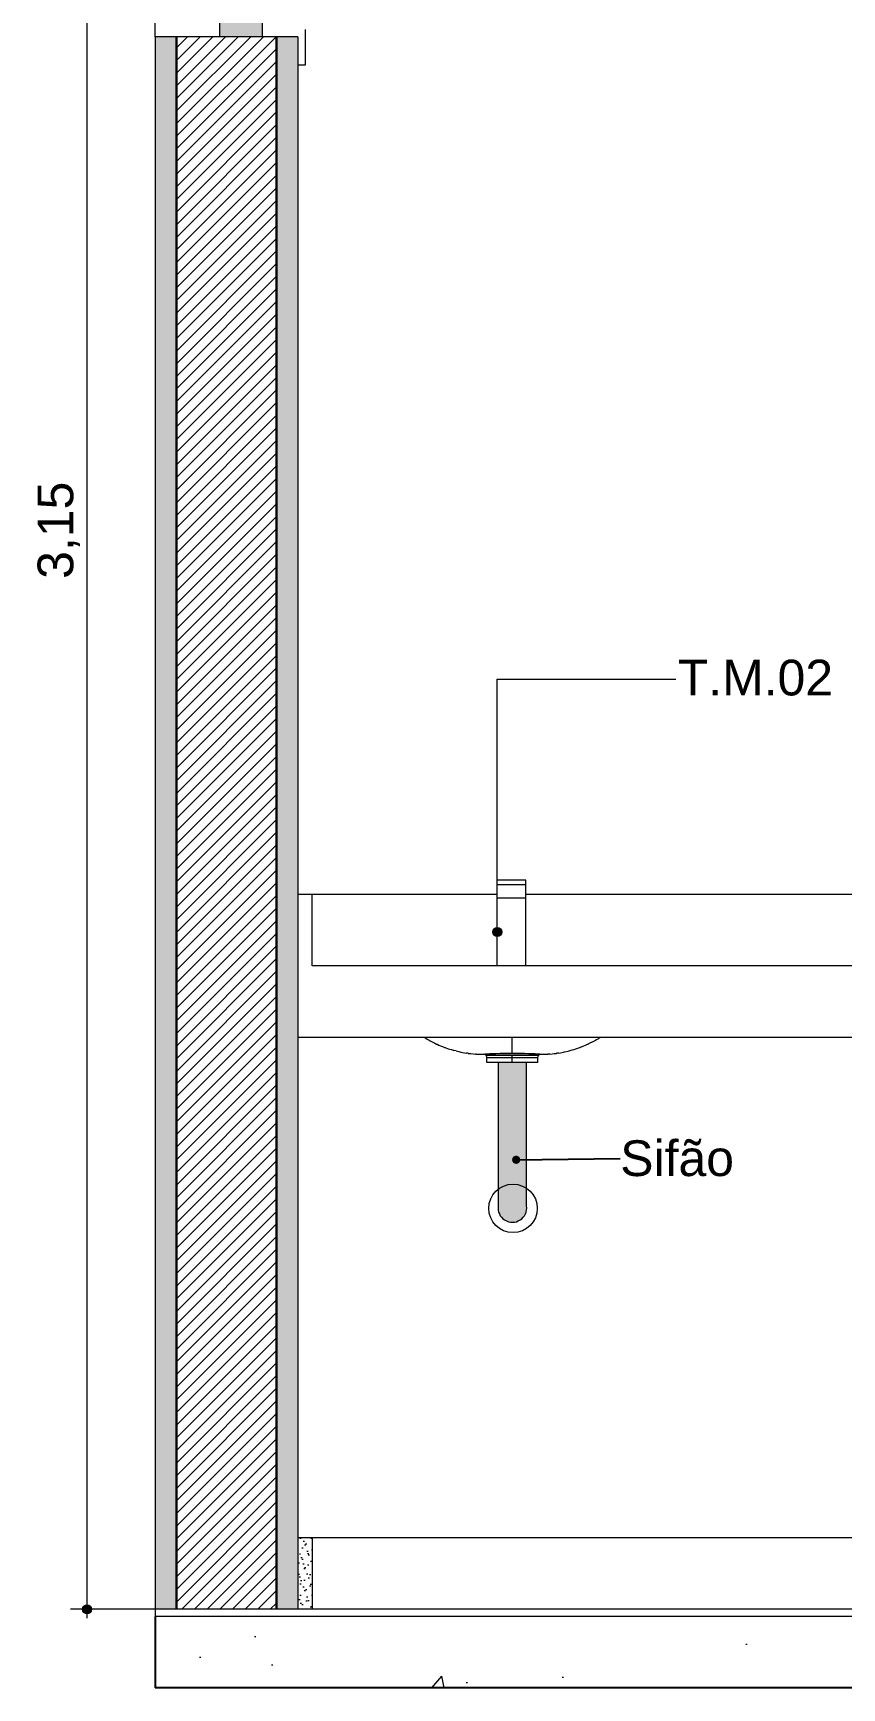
# Model space of a CAD drawing. Header units: metres. Extents: x -1.9 to 95.3, y -2.2 to 2.5.
# Drawn here: x 32.477 to 33.608, y -2.225 to 0.09 of the extents above; entities that cross this region are included whole.
import ezdxf

# ---------------------------------------------------------------- set-up
doc = ezdxf.new("R2010")
doc.units = ezdxf.units.M
doc.header["$MEASUREMENT"] = 0
for name, color, linetype, lineweight, true_color in [('0_Caneta_No__19', 7, 'Continuous', 0, 0xe9e9e9), ('COTAS CORTE_Caneta_No__25', 7, 'Continuous', 13, 0x982312), ('Janelas Archicad_Caneta_No__9', 7, 'Continuous', 9, 0x020202), ('LAJES.EST_Caneta_No__254', 7, 'Continuous', 0, 0xd1c9ad), ('LAJES.EST_Caneta_No__97', 7, 'Continuous', 13, 0x6b6b6b), ('LOUCAS-METAIS.ARQ_Caneta_No__13', 7, 'Continuous', 0, 0xaaaaaa), ('LOUCAS-METAIS.ARQ_Caneta_No__96', 7, 'Continuous', 0, 0xb6b6b6), ('NOTAS-EXECUTIVO.ARQ_Caneta_No__96', 7, 'Continuous', 0, 0xb6b6b6), ('PISO - Rodapé_Caneta_No__97', 7, 'Continuous', 13, 0x6b6b6b)]:
    doc.layers.add(name, color=color, linetype=linetype, lineweight=lineweight, true_color=true_color)
for name, color, linetype, lineweight in [('0_Caneta_No__5', 7, 'Continuous', 20), ('Janelas Archicad_Caneta_No__10', 7, 'Continuous', 5), ('Janelas Archicad_Caneta_No__241', 7, 'Continuous', 13), ('LAJES.EST_Caneta_No__4', 7, 'Continuous', 25), ('LAJES.EST_Caneta_No__7', 7, 'Continuous', 13), ('NOTAS-EXECUTIVO.ARQ_Caneta_No__1', 7, 'Continuous', 40), ('NOTAS-EXECUTIVO.ARQ_Caneta_No__241', 7, 'Continuous', 13), ('NOTAS-LAYOUT.EXEC_Caneta_No__241', 7, 'Continuous', 13), ('NOTAS-LAYOUT.EXEC_Caneta_No__5', 7, 'Continuous', 20), ('PAREDE CONSTRUIR_Caneta_No__241', 7, 'Continuous', 13), ('PAREDE CONSTRUIR_Caneta_No__3', 7, 'Continuous', 30), ('PISO - Rodapé_Caneta_No__11', 7, 'Continuous', 5)]:
    doc.layers.add(name, color=color, linetype=linetype, lineweight=lineweight)
for name, color, linetype in [('COTAS CORTE', 7, 'Continuous'), ('Janelas Archicad', 7, 'Continuous'), ('NOTAS-LAYOUT.EXEC', 7, 'Continuous'), ('PAREDE CONSTRUIR', 7, 'Continuous')]:
    doc.layers.add(name, color=color, linetype=linetype)
doc.styles.add('GENERATED_STYLE_1', font='arial.ttf')
doc.dimstyles.new('GENERATED_STYLE__2', dxfattribs={"dimtxt": 0.05, "dimasz": 0.02375, "dimexe": 0.18, "dimexo": 0.267183, "dimgap": 0, "dimtad": 1, "dimzin": 0, "dimdsep": 46, "dimtxsty": 'GENERATED_STYLE_1', "dimblk": 'ARROWHEAD_11', "dimblk1": 'ARROWHEAD_11', "dimblk2": 'ARROWHEAD_11', "dimcen": 0.09, "dimclrd": 256, "dimclre": 256, "dimclrt": 256, "dimadec": 0, "dimazin": 0, "dimtfac": 1, "dimtdec": 4, "dimtmove": 0, "dimatfit": 3, "dimfxl": 0, "dimtolj": 1, "dimtzin": 0, "dimarcsym": 0})
doc.dimstyles.new('GENERATED_STYLE__6', dxfattribs={"dimtxt": 0.18, "dimasz": 0.0228, "dimexe": 0.18, "dimexo": 0.0625, "dimgap": 0, "dimtad": 0, "dimtih": 1, "dimtoh": 1, "dimdec": 4, "dimzin": 0, "dimdsep": 46, "dimcen": 0.09, "dimadec": 0, "dimazin": 0, "dimtfac": 1, "dimtdec": 4, "dimtmove": 0, "dimatfit": 3, "dimldrblk": 'ARROWHEAD_11', "dimfxl": 0, "dimtolj": 1, "dimtzin": 0, "dimarcsym": 0})
pattern_1 = [(45, (89.4478, -1.615), (-0.159099, 0.159099), [0, -0.15, 0, -0.225]), (110, (89.9478, -1.615), (0.2114308, 0.0769545), [0, -0.11, 0, -0.19])]
pattern_2 = [(50, (89.4478, -2.115), (-0.546554, 0.0478173), [0.05715, -0.62865]), (355, (89.4478, -2.115), (-0.10573, 0.5731705), [0.04572, -0.502922]), (100.4514, (89.49334, -2.119), (0.4408237, 0.5253533), [0.04857, -0.534271]), (46.1842, (89.4478, -1.9626), (-0.813237, 0.126127), [0.085725, -0.942975]), (96.6356, (89.51556, -1.9731), (0.712212, 0.742278), [0.072855, -0.801407]), (351.1842, (89.4478, -1.9626), (0.712212, 0.742278), [0.06858, -0.754379]), (21, (89.524, -2.0007), (-0.454843, 0.3067956), [0.05715, -0.62865]), (326, (89.524, -2.0007), (0.185406, 0.552564), [0.04572, -0.50292]), (71.4514, (89.5619, -2.02627), (0.6402493, 0.2457683), [0.04857, -0.53427]), (37.5, (89.4478, -2.115), (0.0092658, 0.2536651), [0, -0.496824, 0, -0.51054, 0, -0.504825]), (7.5, (89.4478, -2.115), (0.200459, 0.3005417), [0, -0.291084, 0, -0.485394, 0, -0.192405]), (327.5, (89.27786, -2.115), (-0.4067718, 0.0171862), [0, -0.1905, 0, -0.59436, 0, -0.78867]), (317.5, (89.20166, -2.115), (0.4443875, 0.0762795), [0, -0.24765, 0, -0.394716, 0, -0.56007])]

# ---------------------------------------------------------------- blocks, each defined once
blk = doc.blocks.new('*D118', base_point=(89.4478, -2.115))
at = {"layer": 'COTAS CORTE_Caneta_No__25', "linetype": 'Continuous', "lineweight": 13, "true_color": 0x982312}
for points in [[(32.5459, 1.035), (32.5464, 1.0326), (32.5477, 1.0306), (32.5498, 1.0292), (32.5521, 1.0287), (32.5545, 1.0292), (32.5566, 1.0306), (32.5579, 1.0326), (32.5584, 1.035), (32.5579, 1.0374), (32.5566, 1.0394), (32.5545, 1.0408), (32.5521, 1.0412), (32.5498, 1.0408), (32.5477, 1.0394), (32.5464, 1.0374)], [(32.5459, -2.115), (32.5464, -2.1174), (32.5477, -2.1194), (32.5498, -2.1208), (32.5521, -2.1212), (32.5545, -2.1208), (32.5566, -2.1194), (32.5579, -2.1174), (32.5584, -2.115), (32.5579, -2.1126), (32.5566, -2.1106), (32.5545, -2.1092), (32.5521, -2.1088), (32.5498, -2.1092), (32.5477, -2.1106), (32.5464, -2.1126)]]:
    blk.add_hatch(color=24, dxfattribs=at).paths.add_polyline_path(points)
at = {"layer": 'COTAS CORTE_Caneta_No__25', "color": 24, "linetype": 'Continuous', "lineweight": 13, "true_color": 0x982312}
for p, q in [((32.5459, 1.035), (32.5287, 1.035)), ((32.5521, -2.1088), (32.5521, 1.0287)), ((32.8193, 1.035), (32.5584, 1.035)), ((32.5459, -2.115), (32.5287, -2.115)), ((32.5521, -2.1275), (32.5521, -2.1212)), ((32.8193, -2.115), (32.5584, -2.115))]:
    blk.add_line(p, q, dxfattribs=at)
for centre in [(32.5521, 1.035), (32.5521, -2.115)]:
    blk.add_circle(centre, 0.00625, dxfattribs=at)
at = {"layer": 'COTAS CORTE_Caneta_No__25', "color": 24, "lineweight": 13, "true_color": 0x982312, "char_height": 0.05, "attachment_point": 7, "rotation": 90, "style": 'GENERATED_STYLE_1'}
for s, insert in [('\\A1;{\\pql;\\fArial|b0|i0|c0|p0;\\W1.000000;0,01}', (32.5421, 0.8953)), ('\\A1;{\\pql;\\fArial|b0|i0|c0|p0;\\W1.000000;3,15}', (32.5421, -0.6735))]:
    blk.add_mtext(s, dxfattribs=dict(at, insert=insert))
blk = doc.blocks.new('ARROWHEAD_11')
at = {"color": 0, "linetype": 'Continuous', "lineweight": 0}
blk.add_line((0, 0), (-1, 0), dxfattribs=at)
at = {"color": 0, "linetype": 'Continuous', "lineweight": 0, "const_width": 0.25, "flags": 128}
blk.add_lwpolyline([(-0.125, 0, 1), (0.125, 0, 1)], format="xyb", close=True, dxfattribs=at)
blk = doc.blocks.new('Label_24_8', base_point=(33.1262, -1.1675))
at = {"layer": 'NOTAS-LAYOUT.EXEC', "linetype": 'Continuous', "lineweight": 0, "true_color": 0x000000}
blk.add_hatch(color=18, dxfattribs=at).paths.add_polyline_path([(33.12, -1.1675), (33.1204, -1.1699), (33.1218, -1.1719), (33.1238, -1.1733), (33.1262, -1.1738), (33.1286, -1.1733), (33.1306, -1.1719), (33.132, -1.1699), (33.1325, -1.1675), (33.132, -1.1651), (33.1306, -1.1631), (33.1286, -1.1617), (33.1262, -1.1612), (33.1238, -1.1617), (33.1218, -1.1631), (33.1204, -1.1651)])
at = {"layer": 'NOTAS-LAYOUT.EXEC_Caneta_No__241', "color": 7, "linetype": 'Continuous', "lineweight": 13}
for p, q in [((33.1262, -1.1612), (33.1262, -0.8139)), ((33.1262, -0.8139), (33.3762, -0.8139))]:
    blk.add_line(p, q, dxfattribs=at)
at = {"layer": 'NOTAS-LAYOUT.EXEC_Caneta_No__5', "color": 7, "linetype": 'Continuous', "lineweight": 20}
blk.add_circle((33.1262, -1.1675), 0.00625, dxfattribs=at)
at = {"layer": 'NOTAS-LAYOUT.EXEC_Caneta_No__241', "color": 7, "lineweight": 13, "insert": (33.3787, -0.7866), "char_height": 0.05, "attachment_point": 1, "style": 'GENERATED_STYLE_1'}
blk.add_mtext('\\A1;{\\pql;\\pt0,241;\\fArial|b0|i0|c0|p0;\\W1.000000;T.M.02\\fArial|b0|i0|c0|p0;\\W1.000000;\\A1{\\H.66x;\\S^  ;}\\fArial|b0|i0|c0|p0;\\W1.000000;\\fArial|b0|i0|c0|p0;\\W1.000000;\\A1{\\H.66x;\\S^  ;}\\fArial|b0|i0|c0|p0;\\W1.000000;\\fArial|b0|i0|c0|p0;\\W1.000000;\\fArial|b0|i0|c0|p0;\\W1.000000;\\fArial|b0|i0|c0|p0;\\W1.000000;\\fArial|b0|i0|c0|p0;\\W1.000000;\\fArial|b0|i0|c0|p0;\\W1.000000;\\fArial|b0|i0|c0|p0;\\W1.000000;\\A1{\\H.66x;\\S^  ;}\\fArial|b0|i0|c0|p0;\\W1.000000;\\fArial|b0|i0|c0|p0;\\W1.000000;\\A1{\\H.66x;\\S^  ;}\\fArial|b0|i0|c0|p0;\\W1.000000;\\fArial|b0|i0|c0|p0;\\W1.000000;\\fArial|b0|i0|c0|p0;\\W1.000000;\\fArial|b0|i0|c0|p0;\\W1.000000;\\fArial|b0|i0|c0|p0;\\W1.000000;\\fArial|b0|i0|c0|p0;\\W1.000000;\\fArial|b0|i0|c0|p0;\\W1.000000;\\A1{\\H.66x;\\S^  ;}\\fArial|b0|i0|c0|p0;\\W1.000000;\\fArial|b0|i0|c0|p0;\\W1.000000;\\A1{\\H.66x;\\S^  ;}\\fArial|b0|i0|c0|p0;\\W1.000000;\\fArial|b0|i0|c0|p0;\\W1.000000;\\fArial|b0|i0|c0|p0;\\W1.000000;\\fArial|b0|i0|c0|p0;\\W1.000000;\\fArial|b0|i0|c0|p0;\\W1.000000;\\fArial|b0|i0|c0|p0;\\W1.000000;\\fArial|b0|i0|c0|p0;\\W1.000000;\\A1{\\H.66x;\\S^  ;}\\fArial|b0|i0|c0|p0;\\W1.000000;\\fArial|b0|i0|c0|p0;\\W1.000000;\\A1{\\H.66x;\\S^  ;}\\fArial|b0|i0|c0|p0;\\W1.000000;\\fArial|b0|i0|c0|p0;\\W1.000000;\\fArial|b0|i0|c0|p0;\\W1.000000;\\fArial|b0|i0|c0|p0;\\W1.000000;\\fArial|b0|i0|c0|p0;\\W1.000000;\\fArial|b0|i0|c0|p0;\\W1.000000;\\fArial|b0|i0|c0|p0;\\W1.000000;\\A1{\\H.66x;\\S^  ;}\\fArial|b0|i0|c0|p0;\\W1.000000;\\fArial|b0|i0|c0|p0;\\W1.000000;\\A1{\\H.66x;\\S^  ;}\\fArial|b0|i0|c0|p0;\\W1.000000;\\fArial|b0|i0|c0|p0;\\W1.000000;\\fArial|b0|i0|c0|p0;\\W1.000000;\\fArial|b0|i0|c0|p0;\\W1.000000;\\fArial|b0|i0|c0|p0;\\W1.000000;\\fArial|b0|i0|c0|p0;\\W1.000000;\\fArial|b0|i0|c0|p0;\\W1.000000;\\A1{\\H.66x;\\S^  ;}\\fArial|b0|i0|c0|p0;\\W1.000000;}', dxfattribs=at)

msp = doc.modelspace()

# ---------------------------------------------------------------- hatches: boundary and pattern name
at = {"layer": '0_Caneta_No__19', "linetype": 'Continuous', "lineweight": 0, "true_color": 0x747474}
msp.add_hatch(color=8, dxfattribs=at).paths.add_polyline_path([(33.1671, -1.35), (33.1274, -1.35), (33.1274, -1.5507, 1.153966), (33.1671, -1.5507)])
at = {"layer": 'Janelas Archicad', "linetype": 'Continuous', "lineweight": 0, "true_color": 0xffffff}
msp.add_hatch(color=7, dxfattribs=at).paths.add_polyline_path([(32.7372, 0.115), (32.7372, 0.085), (32.7972, 0.085), (32.7972, 0.125), (32.7672, 0.125), (32.7672, 0.115)])
at = {"layer": 'LAJES.EST_Caneta_No__254', "linetype": 'Continuous', "lineweight": 0, "true_color": 0xd1c9ad}
h = msp.add_hatch(dxfattribs=at)
h.set_pattern_fill('Haie_OD_0008', color=9, style=0, pattern_type=2)
h.set_pattern_definition(pattern_1)
h.paths.add_polyline_path([(32.6472, -2.125), (32.8472, -2.125), (32.8472, -2.115), (32.6472, -2.115)])
h = msp.add_hatch(dxfattribs=at)
h.set_pattern_fill('Haie_OD_0008', color=9, style=0, pattern_type=2)
h.set_pattern_definition(pattern_1)
h.paths.add_polyline_path([(32.8472, -2.115), (32.8472, -2.125), (36.8972, -2.125), (36.8972, -2.115)])
at = {"layer": 'LAJES.EST_Caneta_No__97', "linetype": 'Continuous', "lineweight": 13, "true_color": 0x6b6b6b}
h = msp.add_hatch(dxfattribs=at)
h.set_pattern_fill('AR_CONC_0008', color=251, style=0, pattern_type=2)
h.set_pattern_definition(pattern_2)
h.paths.add_polyline_path([(32.6472, -2.225), (32.8472, -2.225), (32.8472, -2.125), (32.6472, -2.125)])
h = msp.add_hatch(dxfattribs=at)
h.set_pattern_fill('AR_CONC_0008', color=251, style=0, pattern_type=2)
h.set_pattern_definition(pattern_2)
h.paths.add_polyline_path([(32.8472, -2.225), (36.8972, -2.225), (36.8972, -2.125), (32.8472, -2.125)])
at = {"layer": 'PAREDE CONSTRUIR', "linetype": 'Continuous', "lineweight": 0, "true_color": 0xffffff}
for points in [[(32.6472, 0.085), (32.6472, -2.115), (32.6772, -2.115), (32.6772, 0.085)], [(32.8472, 0.085), (32.8172, 0.085), (32.8172, -2.115), (32.8472, -2.115)]]:
    msp.add_hatch(color=7, dxfattribs=at).paths.add_polyline_path(points)
at = {"layer": 'PAREDE CONSTRUIR', "linetype": 'Continuous', "lineweight": 0, "true_color": 0x000000}
h = msp.add_hatch(dxfattribs=at)
h.set_pattern_fill('common_brick_0008', color=18, style=0, pattern_type=2)
h.set_pattern_definition([(45, (89.44779, -2.115), (-0.0088388348, 0.0088388348), [])])
h.paths.add_polyline_path([(32.6772, 0.085), (32.6772, -2.115), (32.8172, -2.115), (32.8172, 0.085)])
at = {"layer": 'PISO - Rodapé_Caneta_No__97', "linetype": 'Continuous', "lineweight": 13, "true_color": 0x6b6b6b}
h = msp.add_hatch(dxfattribs=at)
h.set_pattern_fill('cut_stone_0008', color=251, style=0, pattern_type=2)
h.set_pattern_definition([(45, (89.447791, -2.09), (-0.0079549513, 0.0079549513), [0, -0.0075, 0, -0.01125]), (110, (89.472791, -2.09), (0.010571542, 0.0038477266), [0, -0.0055, 0, -0.0095])])
h.paths.add_polyline_path([(32.8472, -2.015), (32.8472, -2.115), (32.8672, -2.115), (32.8672, -2.015)])

# ---------------------------------------------------------------- linework, layer by layer
at = {"layer": '0_Caneta_No__5', "color": 7, "linetype": 'Continuous', "lineweight": 20, "flags": 128}
msp.add_lwpolyline([(33.1671, -1.35), (33.1274, -1.35), (33.1274, -1.5507, 1.153966), (33.1671, -1.5507)], format="xyb", close=True, dxfattribs=at)
at = {"layer": 'Janelas Archicad_Caneta_No__10', "color": 7, "linetype": 'Continuous', "lineweight": 5}
for p, q in [((32.8572, 0.095), (32.8572, 0.045)), ((32.8572, 0.045), (32.8472, 0.045))]:
    msp.add_line(p, q, dxfattribs=at)
at = {"layer": 'Janelas Archicad_Caneta_No__241', "color": 7, "linetype": 'Continuous', "lineweight": 13}
msp.add_line((32.6472, 0.085), (32.6472, 0.885), dxfattribs=at)
at = {"layer": 'Janelas Archicad_Caneta_No__9', "color": 18, "linetype": 'Continuous', "lineweight": 9, "true_color": 0x020202}
msp.add_line((32.7372, 0.115), (32.7372, 0.085), dxfattribs=at)
at = {"layer": 'Janelas Archicad_Caneta_No__9', "color": 18, "linetype": 'Continuous', "lineweight": 9, "true_color": 0x020202, "flags": 128}
msp.add_lwpolyline([(32.7972, 0.125), (32.7972, 0.095), (32.7972, 0.085)], dxfattribs=at)
at = {"layer": 'LAJES.EST_Caneta_No__4', "color": 7, "linetype": 'Continuous', "lineweight": 25}
for p, q in [((32.6472, -2.125), (32.6472, -2.225)), ((32.8472, -2.225), (32.6472, -2.225)), ((36.8972, -2.225), (32.8472, -2.225))]:
    msp.add_line(p, q, dxfattribs=at)
at = {"layer": 'LAJES.EST_Caneta_No__7', "color": 7, "linetype": 'Continuous', "lineweight": 13}
for p, q in [((32.6472, -2.115), (32.6472, -2.125)), ((32.8472, -2.125), (32.6472, -2.125)), ((32.8672, -2.115), (32.8472, -2.115)), ((36.8972, -2.125), (32.8472, -2.125)), ((36.8972, -2.115), (32.8672, -2.115))]:
    msp.add_line(p, q, dxfattribs=at)
at = {"layer": 'LAJES.EST_Caneta_No__7', "color": 7, "linetype": 'Continuous', "lineweight": 13, "flags": 128}
msp.add_lwpolyline([(32.8472, -2.115), (32.8172, -2.115), (32.6772, -2.115), (32.6472, -2.115)], dxfattribs=at)
at = {"layer": 'LOUCAS-METAIS.ARQ_Caneta_No__13', "color": 253, "linetype": 'Continuous', "lineweight": 0, "true_color": 0xaaaaaa}
for p, q in [((32.8672, -1.115), (32.8472, -1.115)), ((32.8672, -1.215), (32.8672, -1.115)), ((33.1262, -1.115), (32.8672, -1.115)), ((33.7262, -1.115), (33.1662, -1.115)), ((35.2472, -1.215), (32.8672, -1.215)), ((32.8672, -1.315), (32.8472, -1.315)), ((35.2472, -1.315), (32.8672, -1.315))]:
    msp.add_line(p, q, dxfattribs=at)
at = {"layer": 'LOUCAS-METAIS.ARQ_Caneta_No__96', "color": 253, "linetype": 'Continuous', "lineweight": 0, "true_color": 0xb6b6b6}
for p, q in [((33.1262, -1.1016), (33.1262, -1.095)), ((33.1662, -1.095), (33.1262, -1.095)), ((33.1262, -1.12), (33.1262, -1.1016)), ((33.1662, -1.1016), (33.1262, -1.1016)), ((33.1662, -1.1016), (33.1662, -1.095)), ((33.1662, -1.12), (33.1662, -1.1016)), ((33.1262, -1.215), (33.1262, -1.12)), ((33.1662, -1.12), (33.1262, -1.12)), ((33.1662, -1.215), (33.1662, -1.12)), ((33.0243, -1.315), (33.0262, -1.3162)), ((33.0262, -1.3162), (33.0281, -1.3173)), ((33.0281, -1.3173), (33.0306, -1.3188)), ((33.0306, -1.3188), (33.0308, -1.3189)), ((33.0308, -1.3189), (33.0323, -1.3197)), ((33.1472, -1.3151), (33.1472, -1.315)), ((33.1472, -1.3165), (33.1472, -1.3151)), ((33.1472, -1.3172), (33.1472, -1.3165)), ((33.1472, -1.3179), (33.1472, -1.3172)), ((33.1472, -1.3192), (33.1472, -1.3179)), ((33.1472, -1.3205), (33.1472, -1.3192)), ((33.2624, -1.3196), (33.2638, -1.3188)), ((33.2644, -1.3184), (33.2638, -1.3188)), ((33.2644, -1.3184), (33.2664, -1.3173)), ((33.2664, -1.3173), (33.2681, -1.3163)), ((33.2681, -1.3163), (33.2698, -1.3152)), ((33.2698, -1.3152), (33.2701, -1.315)), ((33.0323, -1.3197), (33.0342, -1.3207)), ((33.0342, -1.3207), (33.036, -1.3217)), ((33.036, -1.3217), (33.0389, -1.3232)), ((33.0389, -1.3232), (33.0413, -1.3243)), ((33.0413, -1.3243), (33.0419, -1.3246)), ((33.0419, -1.3246), (33.0443, -1.3257)), ((33.0443, -1.3257), (33.0468, -1.3267)), ((33.0468, -1.3267), (33.0495, -1.3278)), ((33.0495, -1.3278), (33.0523, -1.3289)), ((33.0523, -1.3289), (33.0532, -1.3292)), ((33.0532, -1.3292), (33.0575, -1.3308)), ((33.0575, -1.3308), (33.0619, -1.3321)), ((33.0619, -1.3321), (33.0653, -1.3331)), ((33.0684, -1.3339), (33.0653, -1.3331)), ((33.0684, -1.3339), (33.0688, -1.334)), ((33.0688, -1.334), (33.0723, -1.3349)), ((33.0723, -1.3349), (33.075, -1.3355)), ((33.075, -1.3355), (33.0756, -1.3356)), ((33.0756, -1.3356), (33.0776, -1.336)), ((33.0776, -1.336), (33.0802, -1.3364)), ((33.0802, -1.3364), (33.0829, -1.3369)), ((33.0854, -1.3372), (33.0829, -1.3369)), ((33.0854, -1.3372), (33.0856, -1.3373)), ((33.0856, -1.3373), (33.0889, -1.3377)), ((33.0889, -1.3377), (33.0922, -1.338)), ((33.0922, -1.338), (33.0955, -1.3383)), ((33.0967, -1.3383), (33.0955, -1.3383)), ((33.0967, -1.3383), (33.0988, -1.3384)), ((33.0988, -1.3384), (33.1014, -1.3385)), ((33.1014, -1.3385), (33.1028, -1.3386)), ((33.1028, -1.3386), (33.104, -1.3386)), ((33.104, -1.3386), (33.1087, -1.3386)), ((33.1088, -1.3385), (33.1087, -1.3386)), ((33.1087, -1.3386), (33.109, -1.3386)), ((33.1087, -1.3386), (33.1088, -1.3386)), ((33.1087, -1.3386), (33.1087, -1.3386)), ((33.1091, -1.3385), (33.1088, -1.3385)), ((33.109, -1.3386), (33.1092, -1.3387)), ((33.1095, -1.3385), (33.1091, -1.3385)), ((33.1092, -1.3387), (33.1094, -1.3388)), ((33.1094, -1.3388), (33.1095, -1.3389)), ((33.1105, -1.3384), (33.1095, -1.3385)), ((33.1097, -1.3391), (33.1095, -1.3389)), ((33.1098, -1.3389), (33.1095, -1.3389)), ((33.1099, -1.3394), (33.1097, -1.3391)), ((33.1107, -1.3388), (33.1098, -1.3389)), ((33.1101, -1.3396), (33.1099, -1.3394)), ((33.1102, -1.3398), (33.1101, -1.3396)), ((33.1104, -1.3401), (33.1102, -1.3398)), ((33.1109, -1.3407), (33.1104, -1.3401)), ((33.1122, -1.3401), (33.1104, -1.3401)), ((33.1119, -1.3383), (33.1105, -1.3384)), ((33.1122, -1.3387), (33.1107, -1.3388)), ((33.1112, -1.3414), (33.1109, -1.3407)), ((33.1115, -1.3421), (33.1112, -1.3414)), ((33.1117, -1.3429), (33.1115, -1.3421)), ((33.1134, -1.3382), (33.1119, -1.3383)), ((33.1143, -1.3385), (33.1122, -1.3387)), ((33.1175, -1.3401), (33.1122, -1.3401)), ((33.1152, -1.3381), (33.1134, -1.3382)), ((33.117, -1.3384), (33.1143, -1.3385)), ((33.1173, -1.338), (33.1152, -1.3381)), ((33.1202, -1.3383), (33.117, -1.3384)), ((33.1197, -1.3379), (33.1173, -1.338)), ((33.1256, -1.3401), (33.1175, -1.3401)), ((33.122, -1.3379), (33.1197, -1.3379)), ((33.1239, -1.3382), (33.1202, -1.3383)), ((33.1245, -1.3378), (33.122, -1.3379)), ((33.128, -1.3381), (33.1239, -1.3382)), ((33.1272, -1.3378), (33.1245, -1.3378)), ((33.1359, -1.3401), (33.1256, -1.3401)), ((33.13, -1.3377), (33.1272, -1.3378)), ((33.1325, -1.338), (33.128, -1.3381)), ((33.132, -1.3377), (33.13, -1.3377)), ((33.1341, -1.3376), (33.132, -1.3377)), ((33.1372, -1.338), (33.1325, -1.338)), ((33.1362, -1.3376), (33.1341, -1.3376)), ((33.1472, -1.3401), (33.1359, -1.3401)), ((33.1383, -1.3376), (33.1362, -1.3376)), ((33.1422, -1.3379), (33.1372, -1.338)), ((33.1427, -1.3376), (33.1383, -1.3376)), ((33.1472, -1.3379), (33.1422, -1.3379)), ((33.1472, -1.3376), (33.1427, -1.3376)), ((33.1472, -1.3209), (33.1472, -1.3205)), ((33.1472, -1.3221), (33.1472, -1.3209)), ((33.1472, -1.3233), (33.1472, -1.3221)), ((33.1472, -1.3244), (33.1472, -1.3233)), ((33.1472, -1.3255), (33.1472, -1.3244)), ((33.1472, -1.3257), (33.1472, -1.3255)), ((33.1472, -1.3268), (33.1472, -1.3257)), ((33.1472, -1.3276), (33.1472, -1.3268)), ((33.1472, -1.3283), (33.1472, -1.3276)), ((33.1472, -1.329), (33.1472, -1.3283)), ((33.1472, -1.3297), (33.1472, -1.329)), ((33.1472, -1.3304), (33.1472, -1.3297)), ((33.1472, -1.3311), (33.1472, -1.3304)), ((33.1472, -1.3317), (33.1472, -1.3311)), ((33.1472, -1.3324), (33.1472, -1.3317)), ((33.1472, -1.3332), (33.1472, -1.3324)), ((33.1472, -1.3339), (33.1472, -1.3332)), ((33.1472, -1.3346), (33.1472, -1.3339)), ((33.1472, -1.3352), (33.1472, -1.3346)), ((33.1472, -1.3357), (33.1472, -1.3352)), ((33.1472, -1.3358), (33.1472, -1.3357)), ((33.1472, -1.3363), (33.1472, -1.3358)), ((33.1472, -1.3368), (33.1472, -1.3363)), ((33.1472, -1.3372), (33.1472, -1.3368)), ((33.1472, -1.3376), (33.1472, -1.3372)), ((33.1472, -1.3377), (33.1472, -1.3376)), ((33.1472, -1.3376), (33.1472, -1.3376)), ((33.1517, -1.3376), (33.1472, -1.3376)), ((33.1472, -1.3376), (33.1472, -1.3376)), ((33.1472, -1.3378), (33.1472, -1.3377)), ((33.1472, -1.3379), (33.1472, -1.3378)), ((33.1523, -1.3379), (33.1472, -1.3379)), ((33.1586, -1.3401), (33.1472, -1.3401)), ((33.1472, -1.3407), (33.1472, -1.3401)), ((33.1472, -1.3414), (33.1472, -1.3407)), ((33.1472, -1.3421), (33.1472, -1.3414)), ((33.1472, -1.3429), (33.1472, -1.3421)), ((33.1561, -1.3376), (33.1517, -1.3376)), ((33.1572, -1.338), (33.1523, -1.3379)), ((33.1583, -1.3376), (33.1561, -1.3376)), ((33.162, -1.338), (33.1572, -1.338)), ((33.1604, -1.3376), (33.1583, -1.3376)), ((33.1689, -1.3401), (33.1586, -1.3401)), ((33.1624, -1.3377), (33.1604, -1.3376)), ((33.1664, -1.3381), (33.162, -1.338)), ((33.1644, -1.3377), (33.1624, -1.3377)), ((33.1672, -1.3378), (33.1644, -1.3377)), ((33.1705, -1.3382), (33.1664, -1.3381)), ((33.1699, -1.3378), (33.1672, -1.3378)), ((33.177, -1.3401), (33.1689, -1.3401)), ((33.1724, -1.3379), (33.1699, -1.3378)), ((33.1742, -1.3383), (33.1705, -1.3382)), ((33.1747, -1.3379), (33.1724, -1.3379)), ((33.1774, -1.3384), (33.1742, -1.3383)), ((33.1771, -1.338), (33.1747, -1.3379)), ((33.1822, -1.3401), (33.177, -1.3401)), ((33.1792, -1.3381), (33.1771, -1.338)), ((33.1801, -1.3385), (33.1774, -1.3384)), ((33.181, -1.3382), (33.1792, -1.3381)), ((33.1822, -1.3387), (33.1801, -1.3385)), ((33.1826, -1.3383), (33.181, -1.3382)), ((33.1837, -1.3388), (33.1822, -1.3387)), ((33.184, -1.3401), (33.1822, -1.3401)), ((33.1839, -1.3384), (33.1826, -1.3383)), ((33.1828, -1.3429), (33.1829, -1.3421)), ((33.1829, -1.3421), (33.1832, -1.3414)), ((33.1832, -1.3414), (33.1836, -1.3407)), ((33.1836, -1.3407), (33.184, -1.3401)), ((33.1846, -1.3389), (33.1837, -1.3388)), ((33.1849, -1.3385), (33.1839, -1.3384)), ((33.184, -1.3401), (33.1842, -1.3398)), ((33.1842, -1.3398), (33.1844, -1.3396)), ((33.1844, -1.3396), (33.1846, -1.3394)), ((33.185, -1.3389), (33.1846, -1.3389)), ((33.1846, -1.3394), (33.1848, -1.3391)), ((33.1848, -1.3391), (33.185, -1.3389)), ((33.1853, -1.3385), (33.1849, -1.3385)), ((33.185, -1.3389), (33.1851, -1.3388)), ((33.1851, -1.3388), (33.1852, -1.3387)), ((33.1852, -1.3387), (33.1854, -1.3386)), ((33.1856, -1.3385), (33.1853, -1.3385)), ((33.1854, -1.3386), (33.1857, -1.3386)), ((33.1857, -1.3386), (33.1856, -1.3385)), ((33.1856, -1.3386), (33.1858, -1.3386)), ((33.1858, -1.3386), (33.1857, -1.3386)), ((33.1858, -1.3386), (33.1887, -1.3386)), ((33.1887, -1.3386), (33.1916, -1.3386)), ((33.1916, -1.3386), (33.1943, -1.3385)), ((33.1943, -1.3385), (33.1969, -1.3384)), ((33.1978, -1.3383), (33.1969, -1.3384)), ((33.1999, -1.3382), (33.1978, -1.3383)), ((33.1999, -1.3382), (33.2029, -1.3379)), ((33.2029, -1.3379), (33.2059, -1.3376)), ((33.2059, -1.3376), (33.2088, -1.3373)), ((33.2088, -1.3373), (33.209, -1.3372)), ((33.2116, -1.3369), (33.209, -1.3372)), ((33.2116, -1.3369), (33.2144, -1.3364)), ((33.2144, -1.3364), (33.2188, -1.3356)), ((33.2188, -1.3356), (33.2201, -1.3353)), ((33.2201, -1.3353), (33.2228, -1.3347)), ((33.2228, -1.3347), (33.2255, -1.3341)), ((33.2255, -1.3341), (33.2282, -1.3334)), ((33.2282, -1.3334), (33.2308, -1.3326)), ((33.2308, -1.3326), (33.2335, -1.3319)), ((33.2335, -1.3319), (33.2361, -1.331)), ((33.2361, -1.331), (33.2387, -1.3302)), ((33.2387, -1.3302), (33.2412, -1.3292)), ((33.2412, -1.3292), (33.2422, -1.3289)), ((33.2422, -1.3289), (33.2424, -1.3288)), ((33.2424, -1.3288), (33.2465, -1.3272)), ((33.2465, -1.3272), (33.2504, -1.3255)), ((33.2504, -1.3255), (33.2524, -1.3246)), ((33.2524, -1.3246), (33.2531, -1.3243)), ((33.2531, -1.3243), (33.2544, -1.3237)), ((33.2544, -1.3237), (33.2563, -1.3228)), ((33.2563, -1.3228), (33.2582, -1.3218)), ((33.2582, -1.3218), (33.2584, -1.3217)), ((33.2584, -1.3217), (33.2604, -1.3207)), ((33.2604, -1.3207), (33.2624, -1.3196)), ((33.1117, -1.3437), (33.1117, -1.3429)), ((33.1117, -1.35), (33.1117, -1.3437)), ((33.1122, -1.3437), (33.1117, -1.3437)), ((33.1122, -1.35), (33.1117, -1.35)), ((33.1135, -1.3437), (33.1122, -1.3437)), ((33.1135, -1.35), (33.1122, -1.35)), ((33.1156, -1.3437), (33.1135, -1.3437)), ((33.1156, -1.35), (33.1135, -1.35)), ((33.1185, -1.3437), (33.1156, -1.3437)), ((33.1185, -1.35), (33.1156, -1.35)), ((33.1221, -1.3437), (33.1185, -1.3437)), ((33.1221, -1.35), (33.1185, -1.35)), ((33.1264, -1.3437), (33.1221, -1.3437)), ((33.1264, -1.35), (33.1221, -1.35)), ((33.1311, -1.3437), (33.1264, -1.3437)), ((33.1311, -1.35), (33.1264, -1.35)), ((33.1363, -1.3437), (33.1311, -1.3437)), ((33.1363, -1.35), (33.1311, -1.35)), ((33.1417, -1.3437), (33.1363, -1.3437)), ((33.1417, -1.35), (33.1363, -1.35)), ((33.1472, -1.3437), (33.1417, -1.3437)), ((33.1472, -1.35), (33.1417, -1.35)), ((33.1472, -1.3437), (33.1472, -1.3429)), ((33.1528, -1.3437), (33.1472, -1.3437)), ((33.1472, -1.35), (33.1472, -1.3437)), ((33.1528, -1.35), (33.1472, -1.35)), ((33.1582, -1.3437), (33.1528, -1.3437)), ((33.1582, -1.35), (33.1528, -1.35)), ((33.1633, -1.3437), (33.1582, -1.3437)), ((33.1633, -1.35), (33.1582, -1.35)), ((33.1681, -1.3437), (33.1633, -1.3437)), ((33.1681, -1.35), (33.1633, -1.35)), ((33.1723, -1.3437), (33.1681, -1.3437)), ((33.1723, -1.35), (33.1681, -1.35)), ((33.1759, -1.3437), (33.1723, -1.3437)), ((33.1759, -1.35), (33.1723, -1.35)), ((33.1789, -1.3437), (33.1759, -1.3437)), ((33.1789, -1.35), (33.1759, -1.35)), ((33.181, -1.3437), (33.1789, -1.3437)), ((33.181, -1.35), (33.1789, -1.35)), ((33.1823, -1.3437), (33.181, -1.3437)), ((33.1823, -1.35), (33.181, -1.35)), ((33.1827, -1.3437), (33.1823, -1.3437)), ((33.1827, -1.35), (33.1823, -1.35)), ((33.1827, -1.3437), (33.1828, -1.3429)), ((33.1827, -1.35), (33.1827, -1.3437))]:
    msp.add_line(p, q, dxfattribs=at)
at = {"layer": 'NOTAS-EXECUTIVO.ARQ_Caneta_No__96', "color": 253, "linetype": 'Continuous', "lineweight": 0, "true_color": 0xb6b6b6}
msp.add_circle((33.1482, -1.5542), 0.0339, dxfattribs=at)
at = {"layer": 'PAREDE CONSTRUIR_Caneta_No__241', "color": 7, "linetype": 'Continuous', "lineweight": 13}
for p, q in [((32.6472, 0.085), (32.6472, -2.115)), ((32.8472, -2.015), (32.8472, -2.115))]:
    msp.add_line(p, q, dxfattribs=at)
at = {"layer": 'PAREDE CONSTRUIR_Caneta_No__241', "color": 7, "linetype": 'Continuous', "lineweight": 13, "flags": 128}
for points in [[(32.8472, 0.085), (32.8172, 0.085), (32.7972, 0.085), (32.7372, 0.085), (32.6772, 0.085), (32.6472, 0.085)], [(32.8472, 0.085), (32.8472, 0.045), (32.8472, -2.015)]]:
    msp.add_lwpolyline(points, dxfattribs=at)
at = {"layer": 'PAREDE CONSTRUIR_Caneta_No__3', "color": 7, "linetype": 'Continuous', "lineweight": 30}
for p, q in [((32.6772, 0.085), (32.6772, -2.115)), ((32.8172, 0.085), (32.8172, -2.115))]:
    msp.add_line(p, q, dxfattribs=at)
at = {"layer": 'PISO - Rodapé_Caneta_No__11', "color": 7, "linetype": 'Continuous', "lineweight": 5}
for p, q in [((32.8672, -2.015), (32.8472, -2.015)), ((36.8772, -2.015), (32.8672, -2.015)), ((32.8672, -2.015), (32.8672, -2.115))]:
    msp.add_line(p, q, dxfattribs=at)

# ---------------------------------------------------------------- block references
at = {"layer": 'NOTAS-LAYOUT.EXEC', "color": 7, "linetype": 'Continuous', "lineweight": 13}
msp.add_blockref('Label_24_8', (33.1262, -1.1675), dxfattribs=at)

# ---------------------------------------------------------------- texts
at = {"layer": 'NOTAS-EXECUTIVO.ARQ_Caneta_No__1', "color": 7, "linetype": 'Continuous', "lineweight": 40, "insert": (33.2982, -1.4843), "char_height": 0.05, "attachment_point": 4, "style": 'GENERATED_STYLE_1'}
msp.add_mtext('\\A1;{\\pql;\\fArial|b0|i0|c0|p0;\\W1.000000;Sifão}', dxfattribs=at)

# ---------------------------------------------------------------- dimensions: what is measured, and where the dimension line sits
at = {"layer": 'COTAS CORTE', "color": 24, "linetype": 'Continuous', "lineweight": 13, "true_color": 0x982312}
dim = msp.add_linear_dim(base=(32.5521, 1.035), p1=(32.8472, -2.115), p2=(34.8722, 1.035), angle=90, dimstyle='GENERATED_STYLE__2', dxfattribs=at)
dim.commit()
dim.dimension.update_dxf_attribs({"geometry": '*D118', "text_midpoint": (32.5171, -0.6087), "dimtype": 160, "text_rotation": 90})

# ---------------------------------------------------------------- leaders
at = {"layer": 'NOTAS-EXECUTIVO.ARQ_Caneta_No__241', "color": 7, "linetype": 'Continuous', "lineweight": 13, "annotation_type": 0, "has_hookline": 1, "hookline_direction": 0, "text_width": 0.1533}
msp.add_leader([(33.1526, -1.4862), (33.2982, -1.4843)], dimstyle='GENERATED_STYLE__6', dxfattribs=at)

doc.saveas('drawing.dxf')
